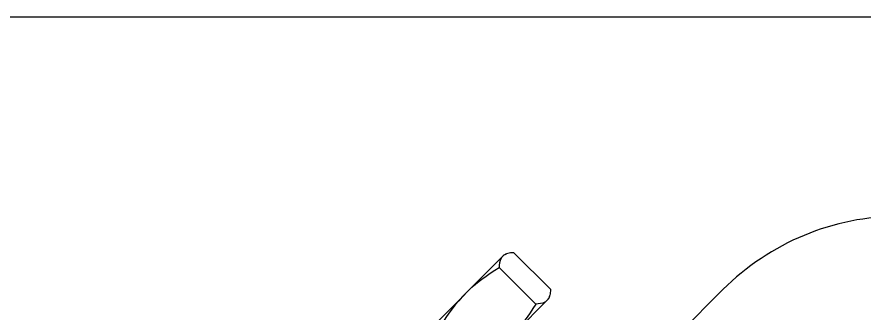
# Model space of a CAD drawing. Extents: x 1725261 to 1937680, y 860327 to 1571294.
# Drawn here: x 1830754 to 1832030, y 1238753 to 1239198 of the extents above; entities that cross this region are included whole.
import ezdxf

# ---------------------------------------------------------------- set-up
doc = ezdxf.new("R2010")
doc.units = 0
doc.header["$LTSCALE"] = 1000
doc.header["$MEASUREMENT"] = 0
doc.layers.add('bz', color=2, linetype='Continuous')

msp = doc.modelspace()

# ---------------------------------------------------------------- linework, layer by layer
at = {"linetype": 'Continuous'}
for p, q in [((1831488.3, 1238840.5), (1831328.4, 1238680.6)), ((1831488.3, 1238840.5), (1831491.9, 1238841.9)), ((1831502.8, 1238843.5), (1831557.9, 1238788.4)), ((1831480.7, 1238821.4), (1831535.8, 1238766.3)), ((1831556.3, 1238777.6), (1831554.9, 1238773.9)), ((1831817.7, 1238787.9), (1831701.5, 1238671.8)), ((1831554.9, 1238773.9), (1831395, 1238614))]:
    msp.add_line(p, q, dxfattribs=at)
msp.add_arc((1832084.2, 1238521.4), 376.9, 90.0086, 135, dxfattribs=at)
for points, knots in [([(1831491.9, 1238841.8), (1831491.3, 1238841.6), (1831489.1, 1238840.7), (1831487.2, 1238839.4), (1831486, 1238838.2)], [0, 0, 0, 0, 0.261173, 1, 1, 1, 1]), ([(1831502.8, 1238843.5), (1831501.8, 1238843.5), (1831498.1, 1238843.4), (1831494.4, 1238842.8), (1831491.9, 1238841.8)], [0, 0, 0, 0, 0.270862, 1, 1, 1, 1]), ([(1831486, 1238838.2), (1831485, 1238837.3), (1831481.4, 1238832.4), (1831480.7, 1238826), (1831480.7, 1238821.4)], [0, 0, 0, 0, 0.22235, 1, 1, 1, 1]), ([(1831556.2, 1238777.5), (1831556, 1238776.9), (1831555.1, 1238774.8), (1831553.8, 1238772.8), (1831552.6, 1238771.6)], [0, 0, 0, 0, 0.261173, 1, 1, 1, 1]), ([(1831557.9, 1238788.4), (1831557.9, 1238787.4), (1831557.7, 1238783.7), (1831557.2, 1238780), (1831556.2, 1238777.5)], [0, 0, 0, 0, 0.270862, 1, 1, 1, 1]), ([(1831552.6, 1238771.6), (1831551.7, 1238770.6), (1831546.8, 1238767), (1831540.4, 1238766.3), (1831535.8, 1238766.3)], [0, 0, 0, 0, 0.22235, 1, 1, 1, 1])]:
    msp.add_open_spline(points, degree=3, knots=knots, dxfattribs=at)
for points in [[(1831430.5, 1238782.8), (1831445.5, 1238797.7), (1831462.7, 1238810.4), (1831480.7, 1238821.4)], [(1831430.5, 1238782.8), (1831415.6, 1238767.9), (1831402.9, 1238750.7), (1831392, 1238732.7)], [(1831535.8, 1238766.3), (1831524.8, 1238748.3), (1831512.1, 1238731.1), (1831497.2, 1238716.2)]]:
    msp.add_open_spline(points, degree=3, dxfattribs=at)
at = {"layer": 'bz'}
msp.add_line((1821591.2, 1239198.1), (1836171.2, 1239198.1), dxfattribs=at)

doc.saveas('drawing.dxf')
